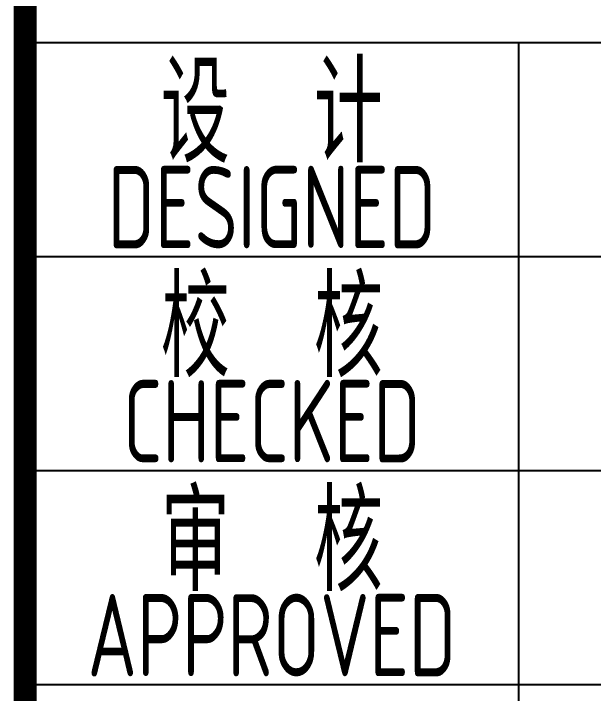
# Model space of a CAD drawing. Extents: x 9732137 to 18866768, y -962146 to 246094.
# Drawn here: x 9842122 to 9843884, y 110567 to 112631 of the extents above; entities that cross this region are included whole.
import ezdxf
from ezdxf.enums import TextEntityAlignment as Align

# ---------------------------------------------------------------- set-up
doc = ezdxf.new("R2010")
doc.units = 0
doc.header["$LTSCALE"] = 1000
doc.layers.get('0').update_dxf_attribs({"linetype": 'CONTINUOUS'})
doc.styles.add('TSSD_Rein', font='Tssdeng.shx', dxfattribs={"width": 0.7, "bigfont": 'hztxt.shx'})

msp = doc.modelspace()

# ---------------------------------------------------------------- linework, layer by layer
for p, q in [((9842156.8, 112543.7), (9853156.8, 112543.7)), ((9843656.8, 109293.7), (9843656.8, 112543.7)), ((9842156.8, 111893.7), (9847656.8, 111893.7)), ((9842156.8, 111243.7), (9847656.8, 111243.7)), ((9842156.8, 110593.7), (9847656.8, 110593.7))]:
    msp.add_line(p, q)
msp.add_lwpolyline([(9860156.8, 114293.7, 70, 70, 0), (9842156.8, 114293.7, 70, 70, 0), (9842156.8, 108293.7, 0, 0, 0)], format="xyseb")
at = {"const_width": 70}
msp.add_lwpolyline([(9842156.8, 114293.7), (9842156.8, 108293.7)], dxfattribs=at)

# ---------------------------------------------------------------- texts
at = {"style": 'TSSD_Rein', "width": 0.7}
for s, height, p in [('设  计', 300, (9842906.8, 112343.7)), ('DESIGNED', 250, (9842906.8, 112043.7)), ('校  核', 300, (9842906.8, 111693.7)), ('CHECKED', 250, (9842906.8, 111393.7)), ('审  核', 300, (9842906.8, 111043.7)), ('APPROVED', 250, (9842906.8, 110743.7))]:
    msp.add_text(s, height=height, dxfattribs=at).set_placement(p, align=Align.MIDDLE)

doc.saveas('drawing.dxf')
